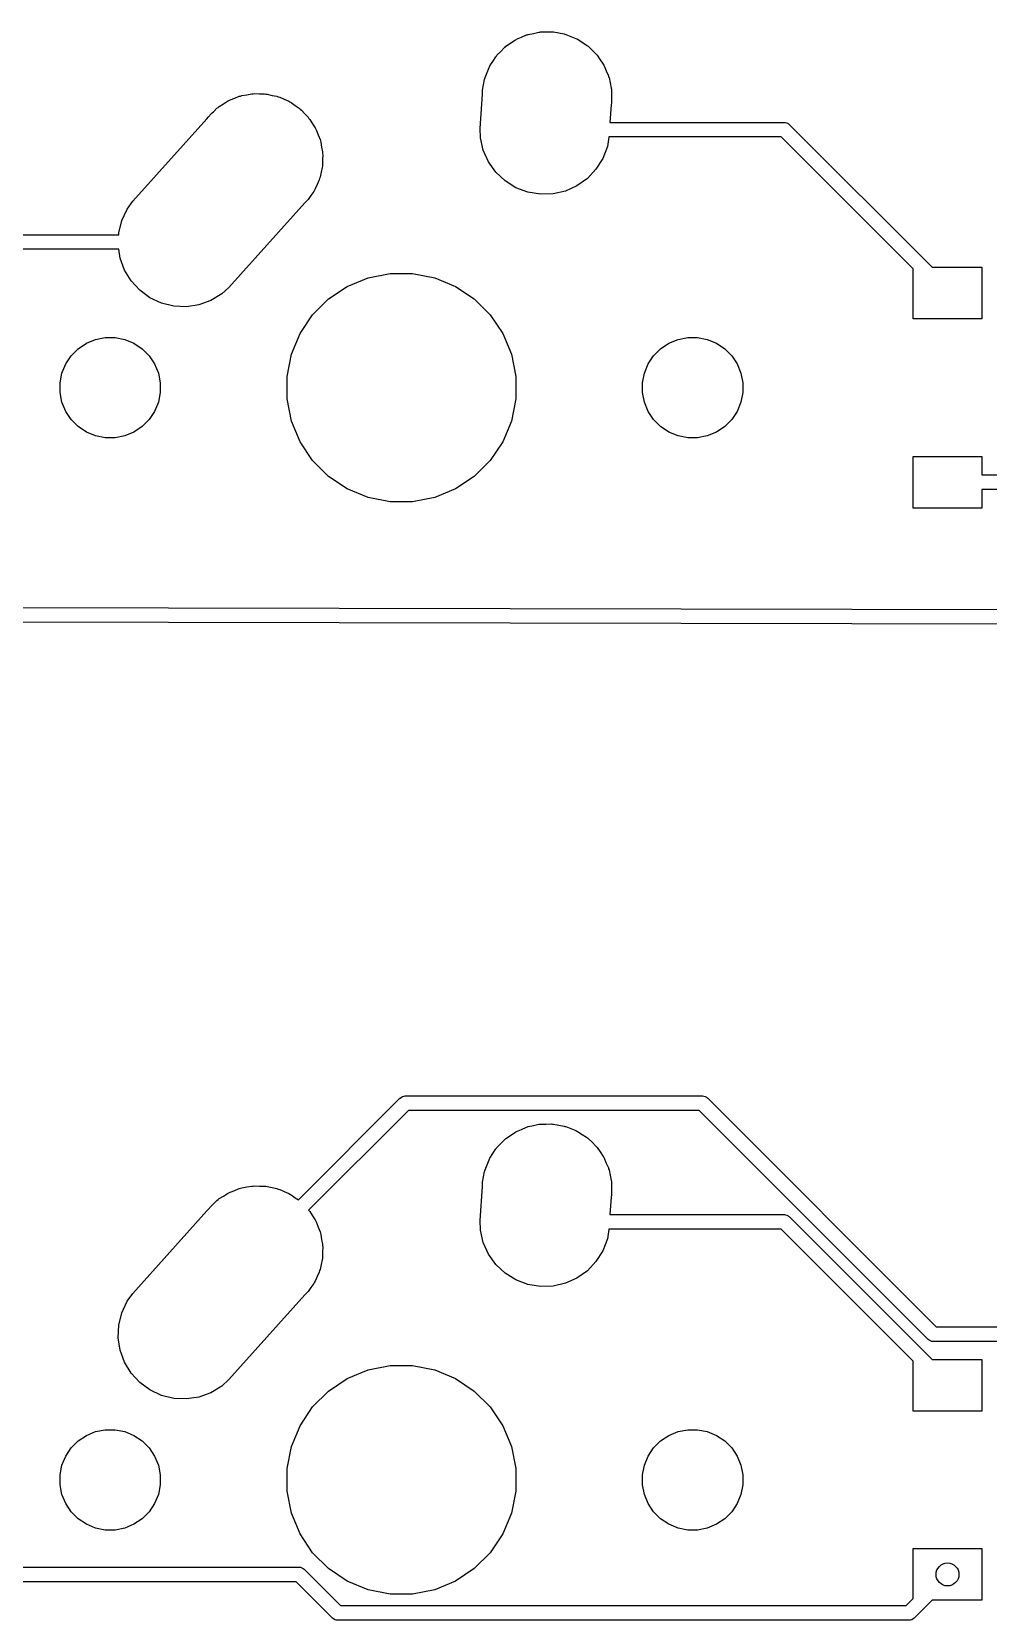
# Model space of a CAD drawing. Extents: x -26.1 to -7.5, y -7.6 to -2.3.
# Drawn here: x -25.349 to -24.692, y -4.316 to -3.226 of the extents above; entities that cross this region are included whole.
import ezdxf

# ---------------------------------------------------------------- set-up
doc = ezdxf.new("R2010")
doc.units = 0
doc.header["$MEASUREMENT"] = 0
doc.layers.add('BLACK', color=7, linetype='CONTINUOUS')

msp = doc.modelspace()

# ---------------------------------------------------------------- linework, layer by layer
at = {"layer": 'BLACK', "linetype": 'CONTINUOUS'}
for p, q in [((-25.0125, -3.22933), (-25.0092, -3.22781)), ((-25.0092, -3.22781), (-25.0085, -3.22766)), ((-25.0085, -3.22766), (-25.0079, -3.22741)), ((-25.0079, -3.22741), (-25.0043, -3.22669)), ((-25.0043, -3.22669), (-25.0007, -3.22586)), ((-25.0007, -3.22586), (-25, -3.22584)), ((-25, -3.22584), (-24.9994, -3.22571)), ((-24.9994, -3.22571), (-24.9956, -3.22571)), ((-24.9956, -3.22571), (-24.9919, -3.2256)), ((-24.9919, -3.2256), (-24.9913, -3.22571)), ((-24.9913, -3.22571), (-24.9906, -3.22571)), ((-24.9906, -3.22571), (-24.987, -3.22643)), ((-24.987, -3.22643), (-24.9833, -3.22705)), ((-24.9833, -3.22705), (-24.9827, -3.22728)), ((-24.9827, -3.22728), (-24.9821, -3.22741)), ((-24.9821, -3.22741), (-24.9786, -3.22883)), ((-25.0294, -3.24177), (-25.0268, -3.23914)), ((-25.0268, -3.23914), (-25.0242, -3.23644)), ((-25.0242, -3.23644), (-25.0237, -3.23606)), ((-25.0237, -3.23606), (-25.0232, -3.2356)), ((-25.0232, -3.2356), (-25.0201, -3.23353)), ((-25.0201, -3.23353), (-25.0171, -3.23138)), ((-25.0171, -3.23138), (-25.0165, -3.23111)), ((-25.0165, -3.23111), (-25.016, -3.23075)), ((-25.016, -3.23075), (-25.0125, -3.22933)), ((-24.9786, -3.22883), (-24.9752, -3.23015)), ((-24.9752, -3.23015), (-24.9746, -3.2305)), ((-24.9746, -3.2305), (-24.974, -3.23075)), ((-24.974, -3.23075), (-24.9709, -3.23281)), ((-24.9709, -3.23281), (-24.9678, -3.23478)), ((-24.9678, -3.23478), (-24.9673, -3.23523)), ((-24.9673, -3.23523), (-24.9668, -3.2356)), ((-24.9668, -3.2356), (-24.9641, -3.23822)), ((-24.9641, -3.23822), (-24.9614, -3.24077)), ((-25.0362, -3.25365), (-25.0348, -3.25018)), ((-25.0348, -3.25018), (-25.0345, -3.24963)), ((-25.0345, -3.24963), (-25.0343, -3.24902)), ((-25.0343, -3.24902), (-25.0322, -3.24593)), ((-25.0322, -3.24593), (-25.0302, -3.24279)), ((-25.0302, -3.24279), (-25.0298, -3.24231)), ((-25.0298, -3.24231), (-25.0294, -3.24177)), ((-24.9614, -3.24077), (-24.9611, -3.2413)), ((-24.9611, -3.2413), (-24.9606, -3.24177)), ((-24.9606, -3.24177), (-24.9585, -3.24485)), ((-24.9585, -3.24485), (-24.9564, -3.24788)), ((-24.9564, -3.24788), (-24.9561, -3.24848)), ((-24.9561, -3.24848), (-24.9557, -3.24902)), ((-24.9557, -3.24902), (-24.9543, -3.25245)), ((-25.0386, -3.26199), (-25.0379, -3.25833)), ((-25.0379, -3.25833), (-25.0377, -3.25772)), ((-25.0377, -3.25772), (-25.0376, -3.25708)), ((-25.0376, -3.25708), (-25.0362, -3.25365)), ((-24.9543, -3.25245), (-24.9528, -3.25584)), ((-24.9528, -3.25584), (-24.9527, -3.25648)), ((-24.9527, -3.25648), (-24.9524, -3.25708)), ((-24.9524, -3.25708), (-24.9517, -3.26072)), ((-24.9517, -3.26072), (-24.9509, -3.26434)), ((-25.2135, -3.27289), (-25.2127, -3.27238)), ((-25.2127, -3.27238), (-25.2095, -3.27123)), ((-25.2095, -3.27123), (-25.2063, -3.26993)), ((-25.2063, -3.26993), (-25.2054, -3.26974)), ((-25.2054, -3.26974), (-25.2045, -3.2694)), ((-25.2045, -3.2694), (-25.2011, -3.26889)), ((-25.2011, -3.26889), (-25.1978, -3.26823)), ((-25.1978, -3.26823), (-25.1968, -3.26823)), ((-25.1968, -3.26823), (-25.1958, -3.26808)), ((-25.1958, -3.26808), (-25.1924, -3.26823)), ((-25.1924, -3.26823), (-25.1891, -3.26823)), ((-25.1891, -3.26823), (-25.1881, -3.26842)), ((-25.1881, -3.26842), (-25.1871, -3.26846)), ((-25.1871, -3.26846), (-25.1838, -3.26927)), ((-25.1838, -3.26927), (-25.1805, -3.26993)), ((-25.1805, -3.26993), (-25.1796, -3.27031)), ((-25.1796, -3.27031), (-25.1786, -3.27054)), ((-25.1786, -3.27054), (-25.1756, -3.27197)), ((-25.1756, -3.27197), (-25.1724, -3.27327)), ((-25.0409, -3.29196), (-25.0393, -3.26848)), ((-25.0393, -3.26564), (-25.0386, -3.26199)), ((-25.0393, -3.26848), (-25.0393, -3.26564)), ((-24.9509, -3.26434), (-24.9508, -3.265)), ((-24.9508, -3.265), (-24.9507, -3.26564)), ((-24.9507, -3.26564), (-24.9507, -3.26935)), ((-24.9507, -3.26935), (-24.9507, -3.27088)), ((-24.9507, -3.27088), (-24.9507, -3.27153)), ((-24.9507, -3.27153), (-24.9507, -3.27436)), ((-25.2278, -3.28429), (-25.2256, -3.28205)), ((-25.2256, -3.28205), (-25.2249, -3.28132)), ((-25.2249, -3.28132), (-25.2241, -3.28051)), ((-25.2241, -3.28051), (-25.2217, -3.27812)), ((-25.2217, -3.27812), (-25.2208, -3.27757)), ((-25.2208, -3.27757), (-25.2201, -3.27691)), ((-25.2201, -3.27691), (-25.2172, -3.27515)), ((-25.2172, -3.27515), (-25.2144, -3.27327)), ((-25.2144, -3.27327), (-25.2135, -3.27289)), ((-25.1724, -3.27327), (-25.1716, -3.27382)), ((-25.1716, -3.27382), (-25.1707, -3.27423)), ((-25.1707, -3.27423), (-25.168, -3.27624)), ((-25.168, -3.27624), (-25.1652, -3.27812)), ((-25.1652, -3.27812), (-25.1645, -3.27881)), ((-25.1645, -3.27881), (-25.1637, -3.27939)), ((-25.1637, -3.27939), (-25.1614, -3.28189)), ((-25.1614, -3.28189), (-25.159, -3.28429)), ((-24.951, -3.27587), (-24.9518, -3.28783)), ((-24.9507, -3.27436), (-24.951, -3.27587)), ((-25.2794, -3.34204), (-25.2285, -3.28529)), ((-25.2285, -3.28529), (-25.2278, -3.28429)), ((-25.159, -3.28429), (-25.1585, -3.2851)), ((-25.1585, -3.2851), (-25.1578, -3.28583)), ((-25.1578, -3.28583), (-25.1561, -3.28873)), ((-25.1561, -3.28873), (-25.1542, -3.29154)), ((-25.1542, -3.29154), (-25.1538, -3.29245)), ((-25.1538, -3.29245), (-25.1533, -3.29329)), ((-25.1533, -3.29329), (-25.1521, -3.29647)), ((-25.0407, -3.29849), (-25.0409, -3.29196)), ((-24.9518, -3.28783), (-24.8325, -3.28783)), ((-24.8325, -3.28783), (-24.8322, -3.28781)), ((-24.8322, -3.28781), (-24.832, -3.28783)), ((-24.832, -3.28783), (-24.8312, -3.28791)), ((-24.8312, -3.28791), (-24.8303, -3.28819)), ((-24.8303, -3.28819), (-24.8294, -3.28866)), ((-24.8294, -3.28866), (-24.8287, -3.28928)), ((-24.8287, -3.28928), (-24.8285, -3.28947)), ((-24.8285, -3.28947), (-24.7306, -3.38732)), ((-25.1521, -3.29647), (-25.1508, -3.2996)), ((-25.1508, -3.2996), (-25.1506, -3.30056)), ((-25.1506, -3.30056), (-25.1503, -3.30149)), ((-25.1503, -3.30149), (-25.1498, -3.30484)), ((-25.1498, -3.30484), (-25.1491, -3.30816)), ((-25.0388, -3.307), (-25.0407, -3.29849)), ((-24.9536, -3.3045), (-24.9567, -3.31265)), ((-24.9525, -3.29805), (-24.9536, -3.3045)), ((-24.8343, -3.29783), (-24.9525, -3.29783)), ((-24.9525, -3.29783), (-24.9525, -3.29805)), ((-24.7436, -3.38849), (-24.8343, -3.29783)), ((-25.1491, -3.30816), (-25.1491, -3.30914)), ((-25.1491, -3.30914), (-25.149, -3.31011)), ((-25.149, -3.31011), (-25.1491, -3.3135)), ((-25.1491, -3.3135), (-25.1491, -3.31688)), ((-25.0352, -3.31496), (-25.0388, -3.307)), ((-25.0301, -3.32207), (-25.0352, -3.31496)), ((-24.9567, -3.31265), (-24.9614, -3.32005)), ((-25.1512, -3.32635), (-25.1514, -3.3273)), ((-25.1508, -3.32544), (-25.1512, -3.32635)), ((-25.1502, -3.32212), (-25.1508, -3.32544)), ((-25.1494, -3.31883), (-25.1502, -3.32212)), ((-25.1493, -3.31785), (-25.1494, -3.31883)), ((-25.1491, -3.31688), (-25.1493, -3.31785)), ((-25.0238, -3.32805), (-25.0301, -3.32207)), ((-24.9673, -3.3264), (-24.9745, -3.33145)), ((-24.9614, -3.32005), (-24.9673, -3.3264)), ((-25.1551, -3.33521), (-25.1571, -3.33794)), ((-25.1547, -3.33432), (-25.1551, -3.33521)), ((-25.1542, -3.3335), (-25.1547, -3.33432)), ((-25.1529, -3.33037), (-25.1542, -3.3335)), ((-25.1514, -3.3273), (-25.1529, -3.33037)), ((-25.0164, -3.33268), (-25.0238, -3.32805)), ((-25.0082, -3.33578), (-25.0164, -3.33268)), ((-24.9996, -3.33723), (-25.0082, -3.33578)), ((-24.9909, -3.33698), (-24.9996, -3.33723)), ((-24.9824, -3.33503), (-24.9909, -3.33698)), ((-24.9745, -3.33145), (-24.9824, -3.33503)), ((-25.287, -3.35522), (-25.2833, -3.34731)), ((-25.2833, -3.34731), (-25.2794, -3.34204)), ((-25.1613, -3.34299), (-25.2135, -3.4012)), ((-25.159, -3.34075), (-25.1613, -3.34299)), ((-25.1571, -3.33794), (-25.159, -3.34075)), ((-25.2891, -3.36369), (-25.287, -3.35522)), ((-25.931, -3.365), (-25.2891, -3.365)), ((-25.2891, -3.365), (-25.2891, -3.36369)), ((-25.289, -3.375), (-25.94, -3.375)), ((-25.2881, -3.38103), (-25.289, -3.375)), ((-25.2851, -3.38923), (-25.2881, -3.38103)), ((-25.2806, -3.39669), (-25.2851, -3.38923)), ((-25.1179, -3.39452), (-25.1027, -3.3915)), ((-25.1027, -3.3915), (-25.0873, -3.3915)), ((-25.0873, -3.3915), (-25.0721, -3.39452)), ((-24.7436, -3.42276), (-24.7436, -3.38849)), ((-24.7306, -3.38732), (-24.6964, -3.38732)), ((-24.6964, -3.38732), (-24.6964, -3.42276)), ((-25.2747, -3.40313), (-25.2806, -3.39669)), ((-25.2677, -3.40829), (-25.2747, -3.40313)), ((-25.2135, -3.4012), (-25.2183, -3.40561)), ((-25.145, -3.40903), (-25.1322, -3.40043)), ((-25.1322, -3.40043), (-25.1179, -3.39452)), ((-25.0721, -3.39452), (-25.0578, -3.40043)), ((-25.0578, -3.40043), (-25.045, -3.40903)), ((-25.2598, -3.41198), (-25.2677, -3.40829)), ((-25.2513, -3.41406), (-25.2598, -3.41198)), ((-25.2426, -3.41444), (-25.2513, -3.41406)), ((-25.234, -3.41312), (-25.2426, -3.41444)), ((-25.2258, -3.41014), (-25.234, -3.41312)), ((-25.2183, -3.40561), (-25.2258, -3.41014)), ((-25.156, -3.41996), (-25.145, -3.40903)), ((-25.045, -3.40903), (-25.034, -3.41996)), ((-25.1646, -3.43282), (-25.156, -3.41996)), ((-25.034, -3.41996), (-25.0254, -3.43282)), ((-24.6964, -3.42276), (-24.7436, -3.42276)), ((-25.305, -3.43688), (-25.2984, -3.43555)), ((-25.2984, -3.43555), (-25.2916, -3.43555)), ((-25.2916, -3.43555), (-25.285, -3.43688)), ((-25.1705, -3.4471), (-25.1646, -3.43282)), ((-25.0254, -3.43282), (-25.0195, -3.4471)), ((-24.905, -3.43688), (-24.8984, -3.43555)), ((-24.8984, -3.43555), (-24.8916, -3.43555)), ((-24.8916, -3.43555), (-24.885, -3.43688)), ((-25.3218, -3.44804), (-25.317, -3.44324)), ((-25.317, -3.44324), (-25.3113, -3.43947)), ((-25.3113, -3.43947), (-25.305, -3.43688)), ((-25.285, -3.43688), (-25.2787, -3.43947)), ((-25.2787, -3.43947), (-25.273, -3.44324)), ((-25.273, -3.44324), (-25.2682, -3.44804)), ((-24.9218, -3.44804), (-24.917, -3.44324)), ((-24.917, -3.44324), (-24.9113, -3.43947)), ((-24.9113, -3.43947), (-24.905, -3.43688)), ((-24.885, -3.43688), (-24.8787, -3.43947)), ((-24.8787, -3.43947), (-24.873, -3.44324)), ((-24.873, -3.44324), (-24.8682, -3.44804)), ((-25.3281, -3.45995), (-25.3255, -3.45368)), ((-25.3255, -3.45368), (-25.3218, -3.44804)), ((-25.2682, -3.44804), (-25.2645, -3.45368)), ((-25.2645, -3.45368), (-25.2619, -3.45995)), ((-25.1735, -3.46227), (-25.1705, -3.4471)), ((-25.0195, -3.4471), (-25.0165, -3.46227)), ((-24.9281, -3.45995), (-24.9255, -3.45368)), ((-24.9255, -3.45368), (-24.9218, -3.44804)), ((-24.8682, -3.44804), (-24.8645, -3.45368)), ((-24.8645, -3.45368), (-24.8619, -3.45995)), ((-25.3294, -3.46661), (-25.3281, -3.45995)), ((-25.3294, -3.47339), (-25.3294, -3.46661)), ((-25.2619, -3.45995), (-25.2606, -3.46661)), ((-25.2606, -3.46661), (-25.2606, -3.47339)), ((-25.1735, -3.47773), (-25.1735, -3.46227)), ((-25.0165, -3.46227), (-25.0165, -3.47773)), ((-24.9294, -3.46661), (-24.9281, -3.45995)), ((-24.9294, -3.47339), (-24.9294, -3.46661)), ((-24.8619, -3.45995), (-24.8606, -3.46661)), ((-24.8606, -3.46661), (-24.8606, -3.47339)), ((-25.3281, -3.48005), (-25.3294, -3.47339)), ((-25.2606, -3.47339), (-25.2619, -3.48005)), ((-25.1705, -3.4929), (-25.1735, -3.47773)), ((-25.0165, -3.47773), (-25.0195, -3.4929)), ((-24.9281, -3.48005), (-24.9294, -3.47339)), ((-24.8606, -3.47339), (-24.8619, -3.48005)), ((-25.3255, -3.48632), (-25.3281, -3.48005)), ((-25.3218, -3.49196), (-25.3255, -3.48632)), ((-25.2645, -3.48632), (-25.2682, -3.49196)), ((-25.2619, -3.48005), (-25.2645, -3.48632)), ((-24.9255, -3.48632), (-24.9281, -3.48005)), ((-24.9218, -3.49196), (-24.9255, -3.48632)), ((-24.8645, -3.48632), (-24.8682, -3.49196)), ((-24.8619, -3.48005), (-24.8645, -3.48632)), ((-25.317, -3.49676), (-25.3218, -3.49196)), ((-25.3113, -3.50053), (-25.317, -3.49676)), ((-25.305, -3.50312), (-25.3113, -3.50053)), ((-25.2787, -3.50053), (-25.285, -3.50312)), ((-25.273, -3.49676), (-25.2787, -3.50053)), ((-25.2682, -3.49196), (-25.273, -3.49676)), ((-25.1646, -3.50718), (-25.1705, -3.4929)), ((-25.0195, -3.4929), (-25.0254, -3.50718)), ((-24.917, -3.49676), (-24.9218, -3.49196)), ((-24.9113, -3.50053), (-24.917, -3.49676)), ((-24.905, -3.50312), (-24.9113, -3.50053)), ((-24.8787, -3.50053), (-24.885, -3.50312)), ((-24.873, -3.49676), (-24.8787, -3.50053)), ((-24.8682, -3.49196), (-24.873, -3.49676)), ((-25.2984, -3.50445), (-25.305, -3.50312)), ((-25.2916, -3.50445), (-25.2984, -3.50445)), ((-25.285, -3.50312), (-25.2916, -3.50445)), ((-25.156, -3.52004), (-25.1646, -3.50718)), ((-25.0254, -3.50718), (-25.034, -3.52004)), ((-24.8984, -3.50445), (-24.905, -3.50312)), ((-24.8916, -3.50445), (-24.8984, -3.50445)), ((-24.885, -3.50312), (-24.8916, -3.50445)), ((-25.145, -3.53097), (-25.156, -3.52004)), ((-25.034, -3.52004), (-25.045, -3.53097)), ((-24.7436, -3.55268), (-24.7436, -3.51724)), ((-24.7436, -3.51724), (-24.6964, -3.51724)), ((-24.6964, -3.51724), (-24.6964, -3.52996)), ((-25.1322, -3.53957), (-25.145, -3.53097)), ((-25.045, -3.53097), (-25.0578, -3.53957)), ((-24.6964, -3.52996), (-24.4155, -3.52996)), ((-25.1179, -3.54548), (-25.1322, -3.53957)), ((-25.0578, -3.53957), (-25.0721, -3.54548)), ((-24.4173, -3.53996), (-24.6964, -3.53996)), ((-24.6964, -3.53996), (-24.6964, -3.55268)), ((-25.1027, -3.5485), (-25.1179, -3.54548)), ((-25.0873, -3.5485), (-25.1027, -3.5485)), ((-25.0721, -3.54548), (-25.0873, -3.5485)), ((-24.6964, -3.55268), (-24.7436, -3.55268)), ((-25.3769, -3.621), (-24.384, -3.62297)), ((-24.384, -3.63297), (-25.3787, -3.631)), ((-25.1657, -4.02776), (-25.096, -3.95798)), ((-25.096, -3.95798), (-25.0958, -3.95779)), ((-25.0958, -3.95779), (-25.095, -3.95716)), ((-25.095, -3.95716), (-25.0942, -3.9567)), ((-25.0942, -3.9567), (-25.0932, -3.95641)), ((-25.0932, -3.95641), (-25.0925, -3.95634)), ((-25.0925, -3.95634), (-25.0922, -3.95632)), ((-25.0922, -3.95632), (-25.092, -3.95634)), ((-25.092, -3.95634), (-24.8887, -3.95634)), ((-24.8887, -3.95634), (-24.8884, -3.95632)), ((-24.8884, -3.95632), (-24.8882, -3.95634)), ((-24.8882, -3.95634), (-24.8874, -3.95641)), ((-24.8874, -3.95641), (-24.8865, -3.9567)), ((-24.8865, -3.9567), (-24.8856, -3.95716)), ((-24.8856, -3.95716), (-24.8849, -3.95779)), ((-24.8849, -3.95779), (-24.8847, -3.95798)), ((-24.8847, -3.95798), (-24.7277, -4.115)), ((-25.0902, -3.96634), (-25.1587, -4.03483)), ((-24.8905, -3.96634), (-25.0902, -3.96634)), ((-24.7335, -4.12336), (-24.8905, -3.96634)), ((-25.0201, -3.98353), (-25.0171, -3.98138)), ((-25.0171, -3.98138), (-25.0165, -3.98111)), ((-25.0165, -3.98111), (-25.016, -3.98075)), ((-25.016, -3.98075), (-25.0125, -3.97933)), ((-25.0125, -3.97933), (-25.0092, -3.97781)), ((-25.0092, -3.97781), (-25.0085, -3.97766)), ((-25.0085, -3.97766), (-25.0079, -3.97741)), ((-25.0079, -3.97741), (-25.0043, -3.97669)), ((-25.0043, -3.97669), (-25.0007, -3.97586)), ((-25.0007, -3.97586), (-25, -3.97584)), ((-25, -3.97584), (-24.9994, -3.97571)), ((-24.9994, -3.97571), (-24.9956, -3.97571)), ((-24.9956, -3.97571), (-24.9919, -3.9756)), ((-24.9919, -3.9756), (-24.9913, -3.97571)), ((-24.9913, -3.97571), (-24.9906, -3.97571)), ((-24.9906, -3.97571), (-24.987, -3.97643)), ((-24.987, -3.97643), (-24.9833, -3.97705)), ((-24.9833, -3.97705), (-24.9827, -3.97728)), ((-24.9827, -3.97728), (-24.9821, -3.97741)), ((-24.9821, -3.97741), (-24.9786, -3.97883)), ((-24.9786, -3.97883), (-24.9752, -3.98015)), ((-24.9752, -3.98015), (-24.9746, -3.9805)), ((-24.9746, -3.9805), (-24.974, -3.98075)), ((-24.974, -3.98075), (-24.9709, -3.98281)), ((-25.0302, -3.99279), (-25.0298, -3.99231)), ((-25.0298, -3.99231), (-25.0294, -3.99177)), ((-25.0294, -3.99177), (-25.0268, -3.98914)), ((-25.0268, -3.98914), (-25.0242, -3.98644)), ((-25.0242, -3.98644), (-25.0237, -3.98606)), ((-25.0237, -3.98606), (-25.0232, -3.9856)), ((-25.0232, -3.9856), (-25.0201, -3.98353)), ((-24.9709, -3.98281), (-24.9678, -3.98478)), ((-24.9678, -3.98478), (-24.9673, -3.98523)), ((-24.9673, -3.98523), (-24.9668, -3.9856)), ((-24.9668, -3.9856), (-24.9641, -3.98822)), ((-24.9641, -3.98822), (-24.9614, -3.99077)), ((-24.9614, -3.99077), (-24.9611, -3.9913)), ((-24.9611, -3.9913), (-24.9606, -3.99177)), ((-24.9606, -3.99177), (-24.9585, -3.99485)), ((-25.0362, -4.00365), (-25.0348, -4.00018)), ((-25.0348, -4.00018), (-25.0345, -3.99963)), ((-25.0345, -3.99963), (-25.0343, -3.99902)), ((-25.0343, -3.99902), (-25.0322, -3.99593)), ((-25.0322, -3.99593), (-25.0302, -3.99279)), ((-24.9585, -3.99485), (-24.9564, -3.99788)), ((-24.9564, -3.99788), (-24.9561, -3.99848)), ((-24.9561, -3.99848), (-24.9557, -3.99902)), ((-24.9557, -3.99902), (-24.9543, -4.00245)), ((-24.9543, -4.00245), (-24.9528, -4.00584)), ((-25.0393, -4.01564), (-25.0386, -4.01199)), ((-25.0386, -4.01199), (-25.0379, -4.00833)), ((-25.0379, -4.00833), (-25.0377, -4.00772)), ((-25.0377, -4.00772), (-25.0376, -4.00708)), ((-25.0376, -4.00708), (-25.0362, -4.00365)), ((-24.9528, -4.00584), (-24.9527, -4.00648)), ((-24.9527, -4.00648), (-24.9524, -4.00708)), ((-24.9524, -4.00708), (-24.9517, -4.01072)), ((-24.9517, -4.01072), (-24.9509, -4.01434)), ((-25.2172, -4.02515), (-25.2144, -4.02327)), ((-25.2144, -4.02327), (-25.2135, -4.02289)), ((-25.2135, -4.02289), (-25.2127, -4.02238)), ((-25.2127, -4.02238), (-25.2095, -4.02123)), ((-25.2095, -4.02123), (-25.2063, -4.01993)), ((-25.2063, -4.01993), (-25.2054, -4.01974)), ((-25.2054, -4.01974), (-25.2045, -4.0194)), ((-25.2045, -4.0194), (-25.2011, -4.01889)), ((-25.2011, -4.01889), (-25.1978, -4.01823)), ((-25.1978, -4.01823), (-25.1968, -4.01823)), ((-25.1968, -4.01823), (-25.1958, -4.01808)), ((-25.1958, -4.01808), (-25.1924, -4.01823)), ((-25.1924, -4.01823), (-25.1891, -4.01823)), ((-25.1891, -4.01823), (-25.1881, -4.01842)), ((-25.1881, -4.01842), (-25.1871, -4.01846)), ((-25.1871, -4.01846), (-25.1838, -4.01927)), ((-25.1838, -4.01927), (-25.1805, -4.01993)), ((-25.1805, -4.01993), (-25.1796, -4.02031)), ((-25.1796, -4.02031), (-25.1786, -4.02054)), ((-25.1786, -4.02054), (-25.1756, -4.02197)), ((-25.1756, -4.02197), (-25.1724, -4.02327)), ((-25.1724, -4.02327), (-25.1716, -4.02382)), ((-25.1716, -4.02382), (-25.1707, -4.02423)), ((-25.1707, -4.02423), (-25.168, -4.02624)), ((-25.0409, -4.04196), (-25.0393, -4.01847)), ((-25.0393, -4.01847), (-25.0393, -4.01564)), ((-24.9507, -4.02436), (-24.951, -4.02587)), ((-24.9509, -4.01434), (-24.9508, -4.015)), ((-24.9508, -4.015), (-24.9507, -4.01564)), ((-24.9507, -4.01564), (-24.9507, -4.01935)), ((-24.9507, -4.01935), (-24.9507, -4.02088)), ((-24.9507, -4.02088), (-24.9507, -4.02153)), ((-24.9507, -4.02153), (-24.9507, -4.02436)), ((-25.2794, -4.09204), (-25.2285, -4.03529)), ((-25.2285, -4.03529), (-25.2278, -4.03429)), ((-25.2278, -4.03429), (-25.2256, -4.03205)), ((-25.2256, -4.03205), (-25.2249, -4.03132)), ((-25.2249, -4.03132), (-25.2241, -4.03051)), ((-25.2241, -4.03051), (-25.2217, -4.02812)), ((-25.2217, -4.02812), (-25.2208, -4.02757)), ((-25.2208, -4.02757), (-25.2201, -4.02691)), ((-25.2201, -4.02691), (-25.2172, -4.02515)), ((-25.168, -4.02624), (-25.1657, -4.02776)), ((-25.1587, -4.03483), (-25.1585, -4.0351)), ((-25.1585, -4.0351), (-25.1578, -4.03583)), ((-25.1578, -4.03583), (-25.1561, -4.03873)), ((-24.951, -4.02587), (-24.9518, -4.03783)), ((-25.1561, -4.03873), (-25.1542, -4.04154)), ((-25.1542, -4.04154), (-25.1538, -4.04245)), ((-25.1538, -4.04245), (-25.1533, -4.04329)), ((-25.1533, -4.04329), (-25.1521, -4.04647)), ((-25.1521, -4.04647), (-25.1508, -4.0496)), ((-25.0407, -4.04849), (-25.0409, -4.04196)), ((-24.9518, -4.03783), (-24.8325, -4.03783)), ((-24.8325, -4.03783), (-24.8322, -4.03781)), ((-24.8322, -4.03781), (-24.832, -4.03783)), ((-24.832, -4.03783), (-24.8312, -4.03791)), ((-24.8312, -4.03791), (-24.8303, -4.03819)), ((-24.8303, -4.03819), (-24.8294, -4.03866)), ((-24.8294, -4.03866), (-24.8287, -4.03928)), ((-24.8287, -4.03928), (-24.8285, -4.03947)), ((-24.8285, -4.03947), (-24.7306, -4.13732)), ((-25.1508, -4.0496), (-25.1506, -4.05056)), ((-25.1506, -4.05056), (-25.1503, -4.05149)), ((-25.1503, -4.05149), (-25.1498, -4.05484)), ((-25.1498, -4.05484), (-25.1491, -4.05816)), ((-25.0388, -4.057), (-25.0407, -4.04849)), ((-25.0352, -4.06496), (-25.0388, -4.057)), ((-24.9536, -4.0545), (-24.9567, -4.06265)), ((-24.9525, -4.04805), (-24.9536, -4.0545)), ((-24.8343, -4.04783), (-24.9525, -4.04783)), ((-24.9525, -4.04783), (-24.9525, -4.04805)), ((-24.7436, -4.13849), (-24.8343, -4.04783)), ((-25.1493, -4.06785), (-25.1494, -4.06883)), ((-25.1491, -4.06688), (-25.1493, -4.06785)), ((-25.1491, -4.05816), (-25.1491, -4.05914)), ((-25.1491, -4.05914), (-25.149, -4.06011)), ((-25.149, -4.06011), (-25.1491, -4.0635)), ((-25.1491, -4.0635), (-25.1491, -4.06688)), ((-25.0301, -4.07207), (-25.0352, -4.06496)), ((-24.9567, -4.06265), (-24.9614, -4.07005)), ((-25.1514, -4.0773), (-25.1529, -4.08037)), ((-25.1512, -4.07635), (-25.1514, -4.0773)), ((-25.1508, -4.07544), (-25.1512, -4.07635)), ((-25.1502, -4.07212), (-25.1508, -4.07544)), ((-25.1494, -4.06883), (-25.1502, -4.07212)), ((-25.0238, -4.07805), (-25.0301, -4.07207)), ((-25.0164, -4.08268), (-25.0238, -4.07805)), ((-24.9673, -4.0764), (-24.9745, -4.08145)), ((-24.9614, -4.07005), (-24.9673, -4.0764)), ((-25.1571, -4.08794), (-25.159, -4.09075)), ((-25.1551, -4.08521), (-25.1571, -4.08794)), ((-25.1547, -4.08432), (-25.1551, -4.08521)), ((-25.1542, -4.0835), (-25.1547, -4.08432)), ((-25.1529, -4.08037), (-25.1542, -4.0835)), ((-25.0082, -4.08578), (-25.0164, -4.08268)), ((-24.9996, -4.08723), (-25.0082, -4.08578)), ((-24.9909, -4.08698), (-24.9996, -4.08723)), ((-24.9824, -4.08503), (-24.9909, -4.08698)), ((-24.9745, -4.08145), (-24.9824, -4.08503)), ((-25.287, -4.10522), (-25.2833, -4.09731)), ((-25.2833, -4.09731), (-25.2794, -4.09204)), ((-25.1613, -4.09299), (-25.2135, -4.1512)), ((-25.159, -4.09075), (-25.1613, -4.09299)), ((-25.2891, -4.11369), (-25.287, -4.10522)), ((-25.2894, -4.12241), (-25.2891, -4.11369)), ((-25.2881, -4.13103), (-25.2894, -4.12241)), ((-24.7277, -4.115), (-24.5391, -4.115)), ((-25.2851, -4.13923), (-25.2881, -4.13103)), ((-24.7333, -4.12355), (-24.7335, -4.12336)), ((-24.7326, -4.12418), (-24.7333, -4.12355)), ((-24.7317, -4.12464), (-24.7326, -4.12418)), ((-24.7307, -4.12493), (-24.7317, -4.12464)), ((-24.7298, -4.12502), (-24.7307, -4.12493)), ((-24.7295, -4.125), (-24.7298, -4.12502)), ((-24.539, -4.125), (-24.7295, -4.125)), ((-25.2806, -4.14669), (-25.2851, -4.13923)), ((-25.1322, -4.15043), (-25.1179, -4.14452)), ((-25.1179, -4.14452), (-25.1027, -4.1415)), ((-25.1027, -4.1415), (-25.0873, -4.1415)), ((-25.0873, -4.1415), (-25.0721, -4.14452)), ((-25.0721, -4.14452), (-25.0578, -4.15043)), ((-24.7436, -4.17276), (-24.7436, -4.13849)), ((-24.7306, -4.13732), (-24.6964, -4.13732)), ((-24.6964, -4.13732), (-24.6964, -4.17276)), ((-25.2747, -4.15313), (-25.2806, -4.14669)), ((-25.2677, -4.15829), (-25.2747, -4.15313)), ((-25.2183, -4.15561), (-25.2258, -4.16014)), ((-25.2135, -4.1512), (-25.2183, -4.15561)), ((-25.145, -4.15903), (-25.1322, -4.15043)), ((-25.0578, -4.15043), (-25.045, -4.15903)), ((-25.2598, -4.16198), (-25.2677, -4.15829)), ((-25.2513, -4.16406), (-25.2598, -4.16198)), ((-25.2426, -4.16444), (-25.2513, -4.16406)), ((-25.234, -4.16312), (-25.2426, -4.16444)), ((-25.2258, -4.16014), (-25.234, -4.16312)), ((-25.156, -4.16996), (-25.145, -4.15903)), ((-25.045, -4.15903), (-25.034, -4.16996)), ((-25.1646, -4.18282), (-25.156, -4.16996)), ((-25.034, -4.16996), (-25.0254, -4.18282)), ((-24.6964, -4.17276), (-24.7436, -4.17276)), ((-25.3113, -4.18947), (-25.305, -4.18688)), ((-25.305, -4.18688), (-25.2984, -4.18555)), ((-25.2984, -4.18555), (-25.2916, -4.18555)), ((-25.2916, -4.18555), (-25.285, -4.18688)), ((-25.285, -4.18688), (-25.2787, -4.18947)), ((-25.1705, -4.1971), (-25.1646, -4.18282)), ((-25.0254, -4.18282), (-25.0195, -4.1971)), ((-24.9113, -4.18947), (-24.905, -4.18688)), ((-24.905, -4.18688), (-24.8984, -4.18555)), ((-24.8984, -4.18555), (-24.8916, -4.18555)), ((-24.8916, -4.18555), (-24.885, -4.18688)), ((-24.885, -4.18688), (-24.8787, -4.18947)), ((-25.3255, -4.20368), (-25.3218, -4.19804)), ((-25.3218, -4.19804), (-25.317, -4.19324)), ((-25.317, -4.19324), (-25.3113, -4.18947)), ((-25.2787, -4.18947), (-25.273, -4.19324)), ((-25.273, -4.19324), (-25.2682, -4.19804)), ((-25.2682, -4.19804), (-25.2645, -4.20368)), ((-25.1735, -4.21227), (-25.1705, -4.1971)), ((-25.0195, -4.1971), (-25.0165, -4.21227)), ((-24.9255, -4.20368), (-24.9218, -4.19804)), ((-24.9218, -4.19804), (-24.917, -4.19324)), ((-24.917, -4.19324), (-24.9113, -4.18947)), ((-24.8787, -4.18947), (-24.873, -4.19324)), ((-24.873, -4.19324), (-24.8682, -4.19804)), ((-24.8682, -4.19804), (-24.8645, -4.20368)), ((-25.3294, -4.21661), (-25.3281, -4.20995)), ((-25.3281, -4.20995), (-25.3255, -4.20368)), ((-25.2645, -4.20368), (-25.2619, -4.20995)), ((-25.2619, -4.20995), (-25.2606, -4.21661)), ((-24.9294, -4.21661), (-24.9281, -4.20995)), ((-24.9281, -4.20995), (-24.9255, -4.20368)), ((-24.8645, -4.20368), (-24.8619, -4.20995)), ((-24.8619, -4.20995), (-24.8606, -4.21661)), ((-25.3294, -4.22339), (-25.3294, -4.21661)), ((-25.2606, -4.21661), (-25.2606, -4.22339)), ((-25.1735, -4.22773), (-25.1735, -4.21227)), ((-25.0165, -4.21227), (-25.0165, -4.22773)), ((-24.9294, -4.22339), (-24.9294, -4.21661)), ((-24.8606, -4.21661), (-24.8606, -4.22339)), ((-25.3281, -4.23005), (-25.3294, -4.22339)), ((-25.3255, -4.23632), (-25.3281, -4.23005)), ((-25.2619, -4.23005), (-25.2645, -4.23632)), ((-25.2606, -4.22339), (-25.2619, -4.23005)), ((-25.1705, -4.2429), (-25.1735, -4.22773)), ((-25.0165, -4.22773), (-25.0195, -4.2429)), ((-24.9281, -4.23005), (-24.9294, -4.22339)), ((-24.9255, -4.23632), (-24.9281, -4.23005)), ((-24.8619, -4.23005), (-24.8645, -4.23632)), ((-24.8606, -4.22339), (-24.8619, -4.23005)), ((-25.3218, -4.24196), (-25.3255, -4.23632)), ((-25.317, -4.24676), (-25.3218, -4.24196)), ((-25.2682, -4.24196), (-25.273, -4.24676)), ((-25.2645, -4.23632), (-25.2682, -4.24196)), ((-25.1646, -4.25718), (-25.1705, -4.2429)), ((-25.0195, -4.2429), (-25.0254, -4.25718)), ((-24.9218, -4.24196), (-24.9255, -4.23632)), ((-24.917, -4.24676), (-24.9218, -4.24196)), ((-24.8682, -4.24196), (-24.873, -4.24676)), ((-24.8645, -4.23632), (-24.8682, -4.24196)), ((-25.3113, -4.25053), (-25.317, -4.24676)), ((-25.305, -4.25312), (-25.3113, -4.25053)), ((-25.2984, -4.25445), (-25.305, -4.25312)), ((-25.285, -4.25312), (-25.2916, -4.25445)), ((-25.2787, -4.25053), (-25.285, -4.25312)), ((-25.273, -4.24676), (-25.2787, -4.25053)), ((-24.9113, -4.25053), (-24.917, -4.24676)), ((-24.905, -4.25312), (-24.9113, -4.25053)), ((-24.8984, -4.25445), (-24.905, -4.25312)), ((-24.885, -4.25312), (-24.8916, -4.25445)), ((-24.8787, -4.25053), (-24.885, -4.25312)), ((-24.873, -4.24676), (-24.8787, -4.25053)), ((-25.2916, -4.25445), (-25.2984, -4.25445)), ((-25.156, -4.27004), (-25.1646, -4.25718)), ((-25.0254, -4.25718), (-25.034, -4.27004)), ((-24.8916, -4.25445), (-24.8984, -4.25445)), ((-25.145, -4.28097), (-25.156, -4.27004)), ((-25.034, -4.27004), (-25.045, -4.28097)), ((-24.7436, -4.30151), (-24.7436, -4.26724)), ((-24.7436, -4.26724), (-24.6964, -4.26724)), ((-24.6964, -4.26724), (-24.6964, -4.30268)), ((-25.4464, -4.27996), (-25.1655, -4.27996)), ((-25.1655, -4.27996), (-25.1653, -4.27994)), ((-25.1653, -4.27994), (-25.165, -4.27996)), ((-25.165, -4.27996), (-25.1643, -4.28003)), ((-25.1643, -4.28003), (-25.1634, -4.28032)), ((-25.1634, -4.28032), (-25.1625, -4.28078)), ((-25.1625, -4.28078), (-25.1617, -4.28141)), ((-25.1617, -4.28141), (-25.1616, -4.2816)), ((-25.1616, -4.2816), (-25.1368, -4.30637)), ((-25.1322, -4.28957), (-25.145, -4.28097)), ((-25.045, -4.28097), (-25.0578, -4.28957)), ((-25.1673, -4.28996), (-25.4464, -4.28996)), ((-25.1426, -4.31474), (-25.1673, -4.28996)), ((-25.1179, -4.29548), (-25.1322, -4.28957)), ((-25.1027, -4.2985), (-25.1179, -4.29548)), ((-25.0721, -4.29548), (-25.0873, -4.2985)), ((-25.0578, -4.28957), (-25.0721, -4.29548)), ((-25.1368, -4.30637), (-24.7485, -4.30637)), ((-25.0873, -4.2985), (-25.1027, -4.2985)), ((-24.7485, -4.30637), (-24.7436, -4.30151)), ((-24.7306, -4.30268), (-24.7427, -4.31474)), ((-24.6964, -4.30268), (-24.7306, -4.30268)), ((-25.1424, -4.31493), (-25.1426, -4.31474)), ((-25.1417, -4.31555), (-25.1424, -4.31493)), ((-25.1408, -4.31602), (-25.1417, -4.31555)), ((-25.1398, -4.3163), (-25.1408, -4.31602)), ((-25.1391, -4.31637), (-25.1398, -4.3163)), ((-25.1389, -4.3164), (-25.1391, -4.31637)), ((-25.1391, -4.31637), (-25.1391, -4.31637)), ((-25.1386, -4.31637), (-25.1389, -4.3164)), ((-24.7467, -4.31637), (-25.1386, -4.31637)), ((-24.7464, -4.3164), (-24.7467, -4.31637)), ((-24.7462, -4.31637), (-24.7464, -4.3164)), ((-24.7454, -4.3163), (-24.7462, -4.31637)), ((-24.7445, -4.31602), (-24.7454, -4.3163)), ((-24.7436, -4.31555), (-24.7445, -4.31602)), ((-24.7429, -4.31493), (-24.7436, -4.31555)), ((-24.7427, -4.31474), (-24.7429, -4.31493))]:
    msp.add_line(p, q, dxfattribs=at)
at = {"layer": 'BLACK'}
msp.add_circle((-24.72, -4.28496), 0.00787, dxfattribs=at)

doc.saveas('drawing.dxf')
